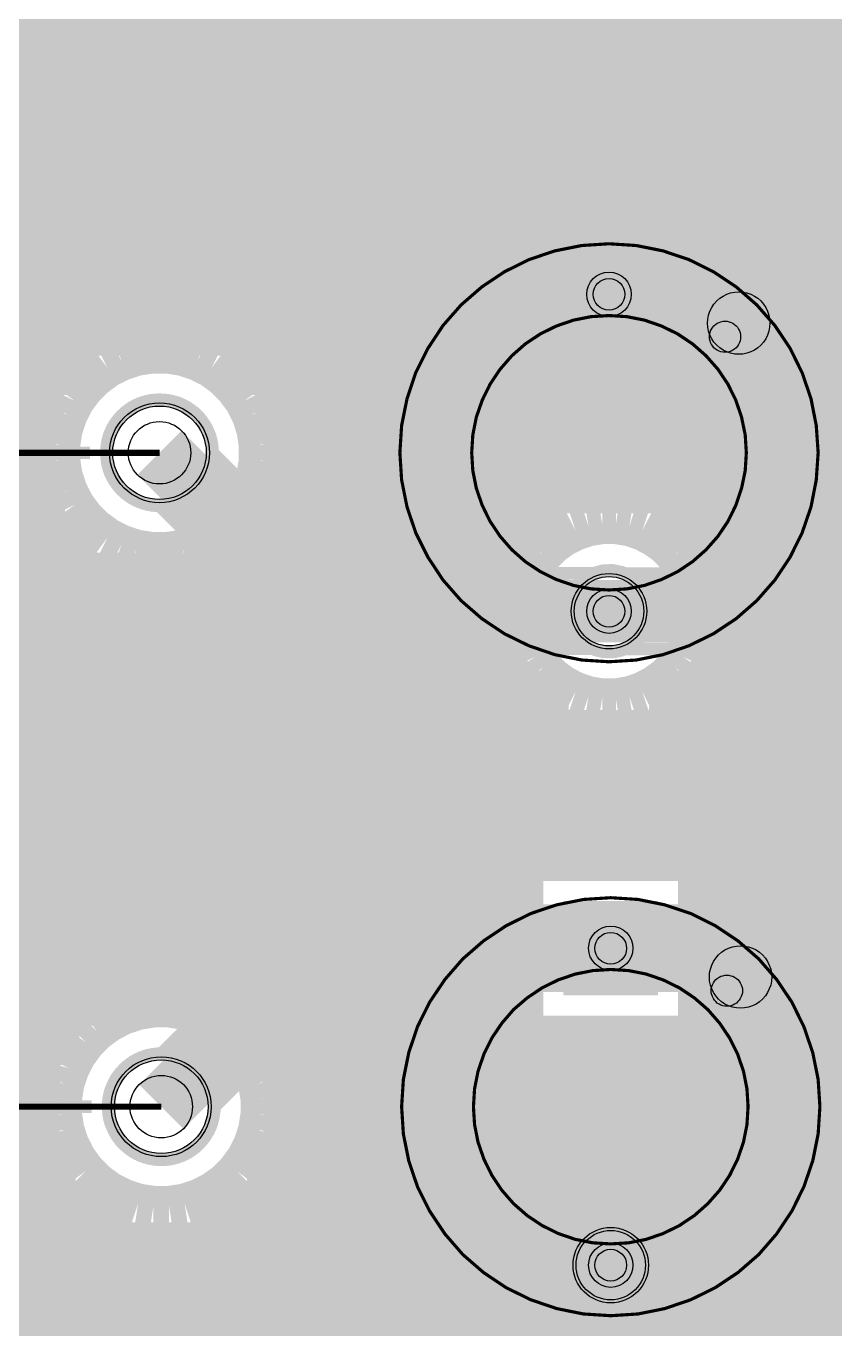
# Model space of a CAD drawing. Extents: x 0 to 3.94, y 0 to 3.94.
# Drawn here: x 1.831 to 2.341, y 0.71 to 1.533 of the extents above; entities that cross this region are included whole.
import ezdxf

# ---------------------------------------------------------------- set-up
doc = ezdxf.new("R2010")
doc.units = 0
for name, color, linetype in [('Bottom', 10, 'CONTINUOUS'), ('Bottom_Mask', 15, 'CONTINUOUS'), ('Drill_Bottom', 12, 'CONTINUOUS'), ('Drill_Top', 11, 'CONTINUOUS'), ('Edge_Bottom', 23, 'CONTINUOUS'), ('Edge_Top', 22, 'CONTINUOUS'), ('Top', 9, 'CONTINUOUS'), ('Top_Assembly', 2, 'CONTINUOUS'), ('Top_Comp_Outline', 4, 'CONTINUOUS'), ('Top_Courtyard', 5, 'CONTINUOUS'), ('Top_Mask', 6, 'CONTINUOUS'), ('Top_Silk', 3, 'CONTINUOUS'), ('Top_Terminals', 8, 'CONTINUOUS')]:
    doc.layers.add(name, color=color, linetype=linetype)

msp = doc.modelspace()

# ---------------------------------------------------------------- linework, layer by layer
at = {"layer": 'Bottom', "linetype": 'CONTINUOUS', "const_width": 0.025}
for points in [[(0.041, 1.536), (3.896, 1.536)], [(0.041, 1.5111), (3.896, 1.5111)], [(0.041, 1.4863), (3.896, 1.4863)], [(0.041, 1.4614), (3.5623, 1.4614)], [(0.041, 1.4365), (3.5196, 1.4365)], [(0.041, 1.4116), (2.9071, 1.4116)], [(0.041, 1.3868), (2.8817, 1.3868)], [(0.041, 1.3619), (2.8753, 1.3619)], [(0.041, 1.337), (2.8803, 1.337)], [(1.882, 1.3168), (1.8908, 1.3212)], [(1.8908, 1.3212), (1.9002, 1.3243)], [(1.9002, 1.3243), (1.9099, 1.3258)], [(1.9099, 1.3258), (1.9197, 1.3258)], [(1.9197, 1.3258), (1.9295, 1.3243)], [(1.9295, 1.3243), (1.9388, 1.3212)], [(1.9388, 1.3212), (1.9476, 1.3168)], [(0.8855, 1.3122), (1.873, 1.3122)], [(1.8741, 1.311), (1.882, 1.3168)], [(1.9476, 1.3168), (1.9555, 1.311)], [(1.9566, 1.3122), (2.9019, 1.3122)], [(1.8613, 1.2961), (1.8671, 1.304)], [(1.8671, 1.304), (1.8741, 1.311)], [(1.9555, 1.311), (1.9625, 1.304)], [(1.9625, 1.304), (1.9683, 1.2961)], [(1.8569, 1.2873), (1.8613, 1.2961)], [(1.9683, 1.2961), (1.9728, 1.2873)], [(0.8855, 1.2873), (1.8544, 1.2873)], [(1.8538, 1.2779), (1.8569, 1.2873)], [(1.9728, 1.2873), (1.9758, 1.2779)], [(1.9753, 1.2873), (3.4067, 1.2873)], [(1.8523, 1.2682), (1.8538, 1.2779)], [(1.9758, 1.2779), (1.9773, 1.2682)], [(0.8855, 1.2624), (1.8496, 1.2624)], [(1.8523, 1.2584), (1.8523, 1.2682)], [(1.9773, 1.2682), (1.9773, 1.2584)], [(1.98, 1.2624), (3.4153, 1.2624)], [(1.8538, 1.2487), (1.8523, 1.2584)], [(1.9773, 1.2584), (1.9758, 1.2487)], [(1.8569, 1.2393), (1.8538, 1.2487)], [(1.9758, 1.2487), (1.9728, 1.2393)], [(0.8855, 1.2376), (1.8551, 1.2376)], [(1.8613, 1.2305), (1.8569, 1.2393)], [(1.9728, 1.2393), (1.9683, 1.2305)], [(1.9745, 1.2376), (3.4394, 1.2376)], [(1.8671, 1.2226), (1.8613, 1.2305)], [(1.9683, 1.2305), (1.9625, 1.2226)], [(1.8741, 1.2156), (1.8671, 1.2226)], [(1.9625, 1.2226), (1.9555, 1.2156)], [(0.8855, 1.2127), (1.8753, 1.2127)], [(1.882, 1.2098), (1.8741, 1.2156)], [(1.9555, 1.2156), (1.9476, 1.2098)], [(1.9543, 1.2127), (2.1715, 1.2127)], [(2.1695, 1.2102), (2.1772, 1.2141)], [(2.1772, 1.2141), (2.1854, 1.2168)], [(2.1854, 1.2168), (2.194, 1.2182)], [(2.194, 1.2182), (2.2026, 1.2182)], [(2.2026, 1.2182), (2.2111, 1.2168)], [(2.2111, 1.2168), (2.2193, 1.2141)], [(2.2193, 1.2141), (2.227, 1.2102)], [(2.2251, 1.2127), (2.5652, 1.2127)], [(1.8908, 1.2054), (1.882, 1.2098)], [(1.9002, 1.2023), (1.8908, 1.2054)], [(1.9388, 1.2054), (1.9295, 1.2023)], [(1.9476, 1.2098), (1.9388, 1.2054)], [(2.1564, 1.199), (2.1625, 1.2052)], [(2.1625, 1.2052), (2.1695, 1.2102)], [(2.227, 1.2102), (2.234, 1.2052)], [(2.234, 1.2052), (2.2401, 1.199)], [(1.9099, 1.2008), (1.9002, 1.2023)], [(1.9197, 1.2008), (1.9099, 1.2008)], [(1.9295, 1.2023), (1.9197, 1.2008)], [(2.1514, 1.1921), (2.1564, 1.199)], [(2.2401, 1.199), (2.2452, 1.1921)], [(2.1474, 1.1844), (2.1514, 1.1921)], [(2.2452, 1.1921), (2.2491, 1.1844)], [(0.5965, 1.1878), (2.1465, 1.1878)], [(2.1448, 1.1761), (2.1474, 1.1844)], [(2.2491, 1.1844), (2.2518, 1.1761)], [(2.25, 1.1878), (2.5402, 1.1878)], [(2.1434, 1.1676), (2.1448, 1.1761)], [(2.2518, 1.1761), (2.2531, 1.1676)], [(2.1434, 1.159), (2.1434, 1.1676)], [(2.2531, 1.1676), (2.2531, 1.159)], [(0.6023, 1.163), (2.1408, 1.163)], [(2.1448, 1.1505), (2.1434, 1.159)], [(2.2531, 1.159), (2.2518, 1.1505)], [(2.2558, 1.163), (2.5344, 1.163)], [(2.1474, 1.1422), (2.1448, 1.1505)], [(2.2518, 1.1505), (2.2491, 1.1422)], [(2.1514, 1.1345), (2.1474, 1.1422)], [(2.2491, 1.1422), (2.2452, 1.1345)], [(0.5962, 1.1381), (2.1469, 1.1381)], [(2.1564, 1.1276), (2.1514, 1.1345)], [(2.2452, 1.1345), (2.2401, 1.1276)], [(2.2497, 1.1381), (2.5405, 1.1381)], [(2.1625, 1.1215), (2.1564, 1.1276)], [(2.2401, 1.1276), (2.234, 1.1215)], [(2.1695, 1.1164), (2.1625, 1.1215)], [(2.1772, 1.1125), (2.1695, 1.1164)], [(2.227, 1.1164), (2.2193, 1.1125)], [(2.234, 1.1215), (2.227, 1.1164)], [(0.57, 1.1132), (2.1729, 1.1132)], [(2.1854, 1.1098), (2.1772, 1.1125)], [(2.194, 1.1084), (2.1854, 1.1098)], [(2.2026, 1.1084), (2.194, 1.1084)], [(2.2111, 1.1098), (2.2026, 1.1084)], [(2.2193, 1.1125), (2.2111, 1.1098)], [(2.2236, 1.1132), (2.5667, 1.1132)], [(0.041, 1.0884), (3.896, 1.0884)], [(0.041, 1.0635), (3.896, 1.0635)], [(0.041, 1.0386), (3.896, 1.0386)], [(0.041, 1.0137), (3.896, 1.0137)], [(2.1444, 0.8956), (2.1444, 1.0056)], [(2.1444, 1.0056), (2.1535, 1.0056)], [(2.1535, 1.0056), (2.2544, 1.0056)], [(2.2544, 1.0056), (2.2544, 0.8956)], [(0.6034, 0.9889), (2.1419, 0.9889)], [(2.2569, 0.9889), (2.5356, 0.9889)], [(0.6034, 0.964), (2.1419, 0.964)], [(2.2569, 0.964), (2.5356, 0.964)], [(0.6034, 0.9391), (2.1419, 0.9391)], [(2.2569, 0.9391), (2.5356, 0.9391)], [(0.6034, 0.9143), (2.1419, 0.9143)], [(1.8832, 0.9041), (1.8919, 0.9085)], [(1.8919, 0.9085), (1.9013, 0.9116)], [(1.9013, 0.9116), (1.911, 0.9131)], [(1.911, 0.9131), (1.9208, 0.9131)], [(1.9208, 0.9131), (1.9306, 0.9116)], [(1.9306, 0.9116), (1.9399, 0.9085)], [(1.9399, 0.9085), (1.9487, 0.9041)], [(2.2569, 0.9143), (2.5356, 0.9143)], [(1.8752, 0.8983), (1.8832, 0.9041)], [(1.9487, 0.9041), (1.9567, 0.8983)], [(1.8682, 0.8913), (1.8752, 0.8983)], [(1.9567, 0.8983), (1.9636, 0.8913)], [(2.2544, 0.8956), (2.1444, 0.8956)], [(0.8866, 0.8894), (1.8642, 0.8894)], [(1.8625, 0.8834), (1.8682, 0.8913)], [(1.9636, 0.8913), (1.9694, 0.8834)], [(1.9677, 0.8894), (2.8789, 0.8894)], [(1.858, 0.8746), (1.8625, 0.8834)], [(1.9694, 0.8834), (1.9739, 0.8746)], [(1.8549, 0.8652), (1.858, 0.8746)], [(1.9739, 0.8746), (1.9769, 0.8652)], [(0.8866, 0.8645), (1.8523, 0.8645)], [(1.8534, 0.8555), (1.8549, 0.8652)], [(1.9769, 0.8652), (1.9784, 0.8555)], [(1.9796, 0.8645), (2.8757, 0.8645)], [(1.8534, 0.8457), (1.8534, 0.8555)], [(1.9784, 0.8555), (1.9784, 0.8457)], [(1.8549, 0.836), (1.8534, 0.8457)], [(1.9784, 0.8457), (1.9769, 0.836)], [(0.8866, 0.8397), (1.8517, 0.8397)], [(1.858, 0.8266), (1.8549, 0.836)], [(1.9769, 0.836), (1.9739, 0.8266)], [(1.9802, 0.8397), (2.8841, 0.8397)], [(1.8625, 0.8178), (1.858, 0.8266)], [(1.9739, 0.8266), (1.9694, 0.8178)], [(0.8866, 0.8148), (1.8619, 0.8148)], [(1.8682, 0.8099), (1.8625, 0.8178)], [(1.8752, 0.8029), (1.8682, 0.8099)], [(1.9636, 0.8099), (1.9567, 0.8029)], [(1.9694, 0.8178), (1.9636, 0.8099)], [(1.9699, 0.8148), (2.9175, 0.8148)], [(1.8832, 0.7971), (1.8752, 0.8029)], [(1.9567, 0.8029), (1.9487, 0.7971)], [(1.8919, 0.7927), (1.8832, 0.7971)], [(1.9487, 0.7971), (1.9399, 0.7927)], [(0.8866, 0.7899), (1.8976, 0.7899)], [(1.9013, 0.7896), (1.8919, 0.7927)], [(1.911, 0.7881), (1.9013, 0.7896)], [(1.9208, 0.7881), (1.911, 0.7881)], [(1.9306, 0.7896), (1.9208, 0.7881)], [(1.9399, 0.7927), (1.9306, 0.7896)], [(1.9343, 0.7899), (3.896, 0.7899)], [(0.041, 0.7651), (3.896, 0.7651)], [(0.041, 0.7402), (3.896, 0.7402)], [(0.041, 0.7153), (3.896, 0.7153)]]:
    msp.add_lwpolyline(points, dxfattribs=at)
at = {"layer": 'Bottom'}
for centre, radius in [((1.9148, 1.2633), 0.0295), ((2.1983, 1.1633), 0.0219), ((1.9159, 0.8506), 0.0295), ((2.1994, 0.7506), 0.0219)]:
    msp.add_circle(centre, radius, dxfattribs=at)
for points in [[(2.1764, 1.3852), (2.2201, 1.3852), (2.1764, 1.3415), (2.2201, 1.3415)], [(2.1775, 0.9725), (2.2212, 0.9725), (2.1775, 0.9288), (2.2212, 0.9288)]]:
    msp.add_solid(points, dxfattribs=at)
at = {"layer": 'Bottom_Mask'}
for centre, radius in [((1.9148, 1.2633), 0.0315), ((2.1983, 1.1633), 0.0238), ((1.9159, 0.8506), 0.0315), ((2.1994, 0.7506), 0.0238)]:
    msp.add_circle(centre, radius, dxfattribs=at)
for points in [[(2.1745, 1.3871), (2.2221, 1.3871), (2.1745, 1.3395), (2.2221, 1.3395)], [(2.1756, 0.9744), (2.2232, 0.9744), (2.1756, 0.9268), (2.2232, 0.9268)]]:
    msp.add_solid(points, dxfattribs=at)
at = {"layer": 'Drill_Bottom'}
for centre, radius in [((2.1983, 1.3633), 0.014), ((1.9148, 1.2633), 0.0197), ((2.1983, 1.1633), 0.014), ((2.1994, 0.9506), 0.014), ((1.9159, 0.8506), 0.0197), ((2.1994, 0.7506), 0.014)]:
    msp.add_circle(centre, radius, dxfattribs=at)
at = {"layer": 'Drill_Top'}
for centre, radius in [((2.1983, 1.3633), 0.014), ((1.9148, 1.2633), 0.0197), ((2.1983, 1.1633), 0.014), ((2.1994, 0.9506), 0.014), ((1.9159, 0.8506), 0.0197), ((2.1994, 0.7506), 0.014)]:
    msp.add_circle(centre, radius, dxfattribs=at)
at = {"layer": 'Edge_Bottom', "linetype": 'CONTINUOUS', "const_width": 0.008}
for points in [[(2.1778, 1.3891), (2.2241, 1.3891), (2.2241, 1.3375), (2.1724, 1.3375), (2.1724, 1.3891), (2.1778, 1.3891)], [(1.9482, 1.2607), (1.9474, 1.2555), (1.9458, 1.2505), (1.9434, 1.2458), (1.9403, 1.2415), (1.9366, 1.2378), (1.9323, 1.2347), (1.9276, 1.2323), (1.9226, 1.2307), (1.9174, 1.2299), (1.9122, 1.2299), (1.907, 1.2307), (1.902, 1.2323), (1.8973, 1.2347), (1.893, 1.2378), (1.8893, 1.2415), (1.8862, 1.2458), (1.8838, 1.2505), (1.8822, 1.2555), (1.8814, 1.2607), (1.8814, 1.2659), (1.8822, 1.2711), (1.8838, 1.2761), (1.8862, 1.2808), (1.8893, 1.2851), (1.893, 1.2888), (1.8973, 1.2919), (1.902, 1.2943), (1.907, 1.2959), (1.9122, 1.2967), (1.9174, 1.2967), (1.9226, 1.2959), (1.9276, 1.2943), (1.9323, 1.2919), (1.9366, 1.2888), (1.9403, 1.2851), (1.9434, 1.2808), (1.9458, 1.2761), (1.9474, 1.2711), (1.9482, 1.2659), (1.9482, 1.2607)], [(2.224, 1.1613), (2.2229, 1.1553), (2.2203, 1.1498), (2.2166, 1.145), (2.2118, 1.1413), (2.2063, 1.1387), (2.2003, 1.1375), (2.1942, 1.1378), (2.1884, 1.1394), (2.1831, 1.1424), (2.1786, 1.1465), (2.1752, 1.1516), (2.1731, 1.1573), (2.1724, 1.1633), (2.1731, 1.1693), (2.1752, 1.175), (2.1786, 1.1801), (2.1831, 1.1842), (2.1884, 1.1872), (2.1942, 1.1888), (2.2003, 1.1891), (2.2063, 1.1879), (2.2118, 1.1853), (2.2166, 1.1816), (2.2203, 1.1768), (2.2229, 1.1713), (2.224, 1.1653), (2.224, 1.1613)], [(2.1789, 0.9765), (2.2252, 0.9765), (2.2252, 0.9248), (2.1735, 0.9248), (2.1735, 0.9765), (2.1789, 0.9765)], [(1.9493, 0.848), (1.9485, 0.8428), (1.9469, 0.8378), (1.9445, 0.8331), (1.9414, 0.8288), (1.9377, 0.8251), (1.9334, 0.822), (1.9288, 0.8196), (1.9238, 0.818), (1.9186, 0.8172), (1.9133, 0.8172), (1.9081, 0.818), (1.9031, 0.8196), (1.8984, 0.822), (1.8942, 0.8251), (1.8904, 0.8288), (1.8873, 0.8331), (1.885, 0.8378), (1.8833, 0.8428), (1.8825, 0.848), (1.8825, 0.8532), (1.8833, 0.8584), (1.885, 0.8634), (1.8873, 0.8681), (1.8904, 0.8724), (1.8942, 0.8761), (1.8984, 0.8792), (1.9031, 0.8816), (1.9081, 0.8832), (1.9133, 0.884), (1.9186, 0.884), (1.9238, 0.8832), (1.9288, 0.8816), (1.9334, 0.8792), (1.9377, 0.8761), (1.9414, 0.8724), (1.9445, 0.8681), (1.9469, 0.8634), (1.9485, 0.8584), (1.9493, 0.8532), (1.9493, 0.848)], [(2.2252, 0.7486), (2.224, 0.7426), (2.2214, 0.7371), (2.2177, 0.7323), (2.2129, 0.7286), (2.2074, 0.726), (2.2014, 0.7248), (2.1953, 0.7251), (2.1895, 0.7267), (2.1842, 0.7297), (2.1797, 0.7338), (2.1764, 0.7389), (2.1743, 0.7446), (2.1735, 0.7506), (2.1743, 0.7566), (2.1764, 0.7623), (2.1797, 0.7674), (2.1842, 0.7715), (2.1895, 0.7745), (2.1953, 0.7761), (2.2014, 0.7764), (2.2074, 0.7752), (2.2129, 0.7726), (2.2177, 0.7689), (2.2214, 0.7641), (2.224, 0.7586), (2.2252, 0.7526), (2.2252, 0.7486)]]:
    msp.add_lwpolyline(points, dxfattribs=at)
at = {"layer": 'Edge_Top', "linetype": 'CONTINUOUS', "const_width": 0.008}
for points in [[(2.1778, 1.3891), (2.2241, 1.3891), (2.2241, 1.3375), (2.1724, 1.3375), (2.1724, 1.3891), (2.1778, 1.3891)], [(2.576, 1.1396), (2.2082, 1.1394), (2.2023, 1.1378), (2.1962, 1.1375), (2.1903, 1.1387), (2.1876, 1.1396), (2.013, 1.1397), (2.0075, 1.1408), (2.0024, 1.1431), (1.9981, 1.1466), (1.9148, 1.2298), (1.9096, 1.2302), (1.9045, 1.2314), (1.8996, 1.2334), (1.8951, 1.2362), (1.8911, 1.2396), (1.8877, 1.2436), (1.8849, 1.2481), (1.8829, 1.2529), (1.8817, 1.2581), (1.8813, 1.2633), (1.8817, 1.2685), (1.8829, 1.2737), (1.8849, 1.2785), (1.8877, 1.283), (1.8911, 1.287), (1.8951, 1.2904), (1.8996, 1.2932), (1.9045, 1.2952), (1.9096, 1.2964), (1.9148, 1.2968), (1.9201, 1.2964), (1.9252, 1.2952), (1.93, 1.2932), (1.9345, 1.2904), (1.9385, 1.287), (1.9419, 1.283), (1.9447, 1.2785), (1.9467, 1.2737), (1.9479, 1.2685), (1.9483, 1.2633), (2.0246, 1.187), (2.1884, 1.1872), (2.1942, 1.1888), (2.2003, 1.1891), (2.2063, 1.1879), (2.2089, 1.187), (2.5821, 1.1872)], [(2.5672, 0.9269), (2.2252, 0.9269), (2.2252, 0.9248), (2.1735, 0.9248), (2.1735, 0.9269), (2.0257, 0.9269), (1.9495, 0.8506), (1.949, 0.8454), (1.9478, 0.8402), (1.9458, 0.8354), (1.943, 0.8309), (1.9396, 0.8269), (1.9356, 0.8235), (1.9311, 0.8207), (1.9263, 0.8187), (1.9212, 0.8175), (1.9159, 0.8171), (1.9107, 0.8175), (1.9056, 0.8187), (1.9007, 0.8207), (1.8962, 0.8235), (1.8922, 0.8269), (1.8888, 0.8309), (1.8861, 0.8354), (1.884, 0.8402), (1.8828, 0.8454), (1.8824, 0.8506), (1.8828, 0.8559), (1.884, 0.861), (1.8861, 0.8658), (1.8888, 0.8703), (1.8922, 0.8743), (1.8962, 0.8777), (1.9007, 0.8805), (1.9056, 0.8825), (1.9107, 0.8837), (1.916, 0.8841), (2.0005, 0.9686), (2.0052, 0.9717), (2.0104, 0.9736), (2.0159, 0.9743), (2.1735, 0.9743), (2.1735, 0.9765), (2.2252, 0.9765), (2.2252, 0.9743), (2.5673, 0.9743)], [(2.2252, 0.7486), (2.224, 0.7426), (2.2214, 0.7371), (2.2177, 0.7323), (2.2129, 0.7286), (2.2074, 0.726), (2.2014, 0.7248), (2.1953, 0.7251), (2.1895, 0.7267), (2.1842, 0.7297), (2.1797, 0.7338), (2.1764, 0.7389), (2.1743, 0.7446), (2.1735, 0.7506), (2.1743, 0.7566), (2.1764, 0.7623), (2.1797, 0.7674), (2.1842, 0.7715), (2.1895, 0.7745), (2.1953, 0.7761), (2.2014, 0.7764), (2.2074, 0.7752), (2.2129, 0.7726), (2.2177, 0.7689), (2.2214, 0.7641), (2.224, 0.7586), (2.2252, 0.7526), (2.2252, 0.7486)]]:
    msp.add_lwpolyline(points, dxfattribs=at)
at = {"layer": 'Top', "linetype": 'CONTINUOUS', "const_width": 0.0394}
for points in [[(2.0148, 1.1633), (1.9148, 1.2633)], [(2.1983, 1.1633), (2.0148, 1.1633)], [(2.592, 1.1633), (2.1983, 1.1633)], [(2.1983, 1.1633), (2.1983, 1.1633)], [(2.0159, 0.9506), (1.9159, 0.8506)], [(2.1994, 0.9506), (2.0159, 0.9506)], [(2.5931, 0.9506), (2.1994, 0.9506)], [(2.1994, 0.9506), (2.1994, 0.9506)]]:
    msp.add_lwpolyline(points, dxfattribs=at)
at = {"layer": 'Top'}
for centre, radius in [((1.9148, 1.2633), 0.0295), ((2.1983, 1.1633), 0.0219), ((1.9159, 0.8506), 0.0295), ((2.1994, 0.7506), 0.0219)]:
    msp.add_circle(centre, radius, dxfattribs=at)
for points in [[(2.1764, 1.3852), (2.2201, 1.3852), (2.1764, 1.3415), (2.2201, 1.3415)], [(2.1775, 0.9725), (2.2212, 0.9725), (2.1775, 0.9288), (2.2212, 0.9288)]]:
    msp.add_solid(points, dxfattribs=at)
at = {"layer": 'Top_Assembly', "linetype": 'CONTINUOUS'}
for points in [[(2.2801, 1.3648), (2.2827, 1.3647), (2.2852, 1.3642), (2.2877, 1.3633), (2.29, 1.3622), (2.2921, 1.3608), (2.294, 1.3591), (2.2957, 1.3571), (2.2972, 1.355), (2.2983, 1.3527), (2.2991, 1.3502), (2.2996, 1.3477), (2.2998, 1.3451), (2.2996, 1.3426), (2.2991, 1.3401), (2.2983, 1.3376), (2.2972, 1.3353), (2.2957, 1.3332), (2.294, 1.3312), (2.2921, 1.3295), (2.29, 1.3281), (2.2877, 1.327), (2.2852, 1.3261), (2.2827, 1.3256), (2.2801, 1.3255), (2.2801, 1.3255), (2.2776, 1.3256), (2.275, 1.3261), (2.2726, 1.327), (2.2703, 1.3281), (2.2681, 1.3295), (2.2662, 1.3312), (2.2645, 1.3332), (2.2631, 1.3353), (2.2619, 1.3376), (2.2611, 1.3401), (2.2606, 1.3426), (2.2604, 1.3451), (2.2606, 1.3477), (2.2611, 1.3502), (2.2619, 1.3527), (2.2631, 1.355), (2.2645, 1.3571), (2.2662, 1.3591), (2.2681, 1.3608), (2.2703, 1.3622), (2.2726, 1.3633), (2.275, 1.3642), (2.2776, 1.3647), (2.2801, 1.3648), (2.2801, 1.3648)], [(2.2812, 0.9521), (2.2838, 0.952), (2.2863, 0.9515), (2.2888, 0.9506), (2.2911, 0.9495), (2.2932, 0.9481), (2.2952, 0.9464), (2.2969, 0.9444), (2.2983, 0.9423), (2.2994, 0.94), (2.3003, 0.9375), (2.3008, 0.935), (2.3009, 0.9325), (2.3008, 0.9299), (2.3003, 0.9274), (2.2994, 0.9249), (2.2983, 0.9226), (2.2969, 0.9205), (2.2952, 0.9185), (2.2932, 0.9168), (2.2911, 0.9154), (2.2888, 0.9143), (2.2863, 0.9134), (2.2838, 0.9129), (2.2812, 0.9128), (2.2812, 0.9128), (2.2787, 0.9129), (2.2761, 0.9134), (2.2737, 0.9143), (2.2714, 0.9154), (2.2693, 0.9168), (2.2673, 0.9185), (2.2656, 0.9205), (2.2642, 0.9226), (2.2631, 0.9249), (2.2622, 0.9274), (2.2617, 0.9299), (2.2616, 0.9325), (2.2617, 0.935), (2.2622, 0.9375), (2.2631, 0.94), (2.2642, 0.9423), (2.2656, 0.9444), (2.2673, 0.9464), (2.2693, 0.9481), (2.2714, 0.9495), (2.2737, 0.9506), (2.2761, 0.9515), (2.2787, 0.952), (2.2812, 0.9521), (2.2812, 0.9521)]]:
    msp.add_lwpolyline(points, dxfattribs=at)
for points, const_width in [([(2.1983, 1.3499), (2.2096, 1.3492), (2.2207, 1.347), (2.2314, 1.3433), (2.2416, 1.3383), (2.251, 1.332), (2.2595, 1.3245), (2.267, 1.316), (2.2733, 1.3066), (2.2783, 1.2964), (2.2819, 1.2857), (2.2842, 1.2746), (2.2849, 1.2633), (2.2842, 1.252), (2.2819, 1.2409), (2.2783, 1.2302), (2.2733, 1.22), (2.267, 1.2106), (2.2595, 1.2021), (2.251, 1.1946), (2.2416, 1.1883), (2.2314, 1.1833), (2.2207, 1.1796), (2.2096, 1.1774), (2.1983, 1.1767), (2.1983, 1.1767), (2.187, 1.1774), (2.1759, 1.1796), (2.1651, 1.1833), (2.155, 1.1883), (2.1455, 1.1946), (2.137, 1.2021), (2.1296, 1.2106), (2.1233, 1.22), (2.1183, 1.2302), (2.1146, 1.2409), (2.1124, 1.252), (2.1117, 1.2633), (2.1124, 1.2746), (2.1146, 1.2857), (2.1183, 1.2964), (2.1233, 1.3066), (2.1296, 1.316), (2.137, 1.3245), (2.1455, 1.332), (2.155, 1.3383), (2.1651, 1.3433), (2.1759, 1.347), (2.187, 1.3492), (2.1983, 1.3499), (2.1983, 1.3499)], 0.0047), ([(1.6401, 1.2633), (1.9148, 1.2633)], 0.0039), ([(2.1994, 0.9372), (2.2107, 0.9365), (2.2218, 0.9343), (2.2325, 0.9306), (2.2427, 0.9256), (2.2521, 0.9193), (2.2606, 0.9119), (2.2681, 0.9033), (2.2744, 0.8939), (2.2794, 0.8838), (2.2831, 0.873), (2.2853, 0.8619), (2.286, 0.8506), (2.2853, 0.8393), (2.2831, 0.8282), (2.2794, 0.8175), (2.2744, 0.8073), (2.2681, 0.7979), (2.2606, 0.7894), (2.2521, 0.7819), (2.2427, 0.7756), (2.2325, 0.7706), (2.2218, 0.7669), (2.2107, 0.7647), (2.1994, 0.764), (2.1994, 0.764), (2.1881, 0.7647), (2.177, 0.7669), (2.1662, 0.7706), (2.1561, 0.7756), (2.1467, 0.7819), (2.1381, 0.7894), (2.1307, 0.7979), (2.1244, 0.8073), (2.1194, 0.8175), (2.1157, 0.8282), (2.1135, 0.8393), (2.1128, 0.8506), (2.1135, 0.8619), (2.1157, 0.873), (2.1194, 0.8838), (2.1244, 0.8939), (2.1307, 0.9033), (2.1381, 0.9119), (2.1467, 0.9193), (2.1561, 0.9256), (2.1662, 0.9306), (2.177, 0.9343), (2.1881, 0.9365), (2.1994, 0.9372), (2.1994, 0.9372)], 0.0047), ([(1.6412, 0.8506), (1.9159, 0.8506)], 0.0039)]:
    msp.add_lwpolyline(points, dxfattribs=dict(at, const_width=const_width))
at = {"layer": 'Top_Comp_Outline', "linetype": 'CONTINUOUS', "const_width": 0.002}
for points in [[(2.1983, 1.3499), (2.2096, 1.3492), (2.2207, 1.347), (2.2314, 1.3433), (2.2416, 1.3383), (2.251, 1.332), (2.2595, 1.3245), (2.267, 1.316), (2.2733, 1.3066), (2.2783, 1.2964), (2.2819, 1.2857), (2.2842, 1.2746), (2.2849, 1.2633), (2.2842, 1.252), (2.2819, 1.2409), (2.2783, 1.2302), (2.2733, 1.22), (2.267, 1.2106), (2.2595, 1.2021), (2.251, 1.1946), (2.2416, 1.1883), (2.2314, 1.1833), (2.2207, 1.1796), (2.2096, 1.1774), (2.1983, 1.1767), (2.1983, 1.1767), (2.187, 1.1774), (2.1759, 1.1796), (2.1651, 1.1833), (2.155, 1.1883), (2.1455, 1.1946), (2.137, 1.2021), (2.1296, 1.2106), (2.1233, 1.22), (2.1183, 1.2302), (2.1146, 1.2409), (2.1124, 1.252), (2.1117, 1.2633), (2.1124, 1.2746), (2.1146, 1.2857), (2.1183, 1.2964), (2.1233, 1.3066), (2.1296, 1.316), (2.137, 1.3245), (2.1455, 1.332), (2.155, 1.3383), (2.1651, 1.3433), (2.1759, 1.347), (2.187, 1.3492), (2.1983, 1.3499), (2.1983, 1.3499)], [(2.1994, 0.9372), (2.2107, 0.9365), (2.2218, 0.9343), (2.2325, 0.9306), (2.2427, 0.9256), (2.2521, 0.9193), (2.2606, 0.9119), (2.2681, 0.9033), (2.2744, 0.8939), (2.2794, 0.8838), (2.2831, 0.873), (2.2853, 0.8619), (2.286, 0.8506), (2.2853, 0.8393), (2.2831, 0.8282), (2.2794, 0.8175), (2.2744, 0.8073), (2.2681, 0.7979), (2.2606, 0.7894), (2.2521, 0.7819), (2.2427, 0.7756), (2.2325, 0.7706), (2.2218, 0.7669), (2.2107, 0.7647), (2.1994, 0.764), (2.1994, 0.764), (2.1881, 0.7647), (2.177, 0.7669), (2.1662, 0.7706), (2.1561, 0.7756), (2.1467, 0.7819), (2.1381, 0.7894), (2.1307, 0.7979), (2.1244, 0.8073), (2.1194, 0.8175), (2.1157, 0.8282), (2.1135, 0.8393), (2.1128, 0.8506), (2.1135, 0.8619), (2.1157, 0.873), (2.1194, 0.8838), (2.1244, 0.8939), (2.1307, 0.9033), (2.1381, 0.9119), (2.1467, 0.9193), (2.1561, 0.9256), (2.1662, 0.9306), (2.177, 0.9343), (2.1881, 0.9365), (2.1994, 0.9372), (2.1994, 0.9372)]]:
    msp.add_lwpolyline(points, dxfattribs=at)
at = {"layer": 'Top_Courtyard', "linetype": 'CONTINUOUS', "const_width": 0.002}
for points in [[(2.1983, 1.3952), (2.2155, 1.3941), (2.2324, 1.3907), (2.2487, 1.3852), (2.2642, 1.3775), (2.2786, 1.3679), (2.2915, 1.3566), (2.3029, 1.3436), (2.3125, 1.3292), (2.3201, 1.3138), (2.3257, 1.2974), (2.329, 1.2805), (2.3302, 1.2633), (2.329, 1.2461), (2.3257, 1.2292), (2.3201, 1.2128), (2.3125, 1.1974), (2.3029, 1.183), (2.2915, 1.17), (2.2786, 1.1587), (2.2642, 1.1491), (2.2487, 1.1415), (2.2324, 1.1359), (2.2155, 1.1325), (2.1983, 1.1314), (2.1983, 1.1314), (2.1811, 1.1325), (2.1641, 1.1359), (2.1478, 1.1415), (2.1323, 1.1491), (2.118, 1.1587), (2.105, 1.17), (2.0936, 1.183), (2.0841, 1.1974), (2.0764, 1.2128), (2.0709, 1.2292), (2.0675, 1.2461), (2.0664, 1.2633), (2.0675, 1.2805), (2.0709, 1.2974), (2.0764, 1.3138), (2.0841, 1.3292), (2.0936, 1.3436), (2.105, 1.3566), (2.118, 1.3679), (2.1323, 1.3775), (2.1478, 1.3852), (2.1641, 1.3907), (2.1811, 1.3941), (2.1983, 1.3952), (2.1983, 1.3952)], [(2.1994, 0.9825), (2.2166, 0.9814), (2.2335, 0.978), (2.2499, 0.9725), (2.2653, 0.9648), (2.2797, 0.9552), (2.2927, 0.9439), (2.304, 0.9309), (2.3136, 0.9166), (2.3212, 0.9011), (2.3268, 0.8847), (2.3302, 0.8678), (2.3313, 0.8506), (2.3302, 0.8334), (2.3268, 0.8165), (2.3212, 0.8001), (2.3136, 0.7847), (2.304, 0.7703), (2.2927, 0.7573), (2.2797, 0.746), (2.2653, 0.7364), (2.2499, 0.7288), (2.2335, 0.7232), (2.2166, 0.7198), (2.1994, 0.7187), (2.1994, 0.7187), (2.1822, 0.7198), (2.1653, 0.7232), (2.1489, 0.7288), (2.1334, 0.7364), (2.1191, 0.746), (2.1061, 0.7573), (2.0948, 0.7703), (2.0852, 0.7847), (2.0775, 0.8001), (2.072, 0.8165), (2.0686, 0.8334), (2.0675, 0.8506), (2.0686, 0.8678), (2.072, 0.8847), (2.0775, 0.9011), (2.0852, 0.9166), (2.0948, 0.9309), (2.1061, 0.9439), (2.1191, 0.9552), (2.1334, 0.9648), (2.1489, 0.9725), (2.1653, 0.978), (2.1822, 0.9814), (2.1994, 0.9825), (2.1994, 0.9825)]]:
    msp.add_lwpolyline(points, dxfattribs=at)
at = {"layer": 'Top_Mask'}
for centre, radius in [((1.9148, 1.2633), 0.0315), ((2.1983, 1.1633), 0.0238), ((1.9159, 0.8506), 0.0315), ((2.1994, 0.7506), 0.0238)]:
    msp.add_circle(centre, radius, dxfattribs=at)
for points in [[(2.1745, 1.3871), (2.2221, 1.3871), (2.1745, 1.3395), (2.2221, 1.3395)], [(2.1756, 0.9744), (2.2232, 0.9744), (2.1756, 0.9268), (2.2232, 0.9268)]]:
    msp.add_solid(points, dxfattribs=at)
at = {"layer": 'Top_Silk', "linetype": 'CONTINUOUS'}
for points, const_width in [([(2.1691, 1.3448), (2.1594, 1.3406), (2.1502, 1.3353), (2.1417, 1.3289), (2.1341, 1.3215), (2.1275, 1.3132), (2.1219, 1.3041), (2.1175, 1.2945), (2.1143, 1.2843), (2.1123, 1.2739), (2.1117, 1.2633), (2.1123, 1.2527), (2.1143, 1.2423), (2.1175, 1.2321), (2.1219, 1.2225), (2.1275, 1.2134), (2.1341, 1.2052), (2.1417, 1.1977), (2.1502, 1.1913), (2.1594, 1.186), (2.1691, 1.1818)], 0.0047), ([(2.2274, 1.1818), (2.2372, 1.186), (2.2464, 1.1913), (2.2548, 1.1977), (2.2624, 1.2052), (2.2691, 1.2134), (2.2747, 1.2225), (2.2791, 1.2321), (2.2823, 1.2423), (2.2842, 1.2527), (2.2849, 1.2633), (2.2842, 1.2739), (2.2823, 1.2843), (2.2791, 1.2945), (2.2747, 1.3041), (2.2691, 1.3132), (2.2624, 1.3215), (2.2548, 1.3289), (2.2464, 1.3353), (2.2372, 1.3406), (2.2274, 1.3448)], 0.0047), ([(1.6401, 1.2633), (1.871, 1.2633)], 0.0079), ([(2.0752, 1.2181), (2.1305, 1.2181)], 0.0154), ([(2.1703, 0.9321), (2.1605, 0.9279), (2.1513, 0.9226), (2.1428, 0.9162), (2.1352, 0.9088), (2.1286, 0.9005), (2.123, 0.8914), (2.1186, 0.8818), (2.1154, 0.8717), (2.1134, 0.8612), (2.1128, 0.8506), (2.1134, 0.84), (2.1154, 0.8296), (2.1186, 0.8194), (2.123, 0.8098), (2.1286, 0.8007), (2.1352, 0.7925), (2.1428, 0.785), (2.1513, 0.7786), (2.1605, 0.7733), (2.1703, 0.7691)], 0.0047), ([(2.2285, 0.7691), (2.2383, 0.7733), (2.2475, 0.7786), (2.2559, 0.785), (2.2635, 0.7925), (2.2702, 0.8007), (2.2758, 0.8098), (2.2802, 0.8194), (2.2834, 0.8296), (2.2854, 0.84), (2.286, 0.8506), (2.2854, 0.8612), (2.2834, 0.8717), (2.2802, 0.8818), (2.2758, 0.8914), (2.2702, 0.9005), (2.2635, 0.9088), (2.2559, 0.9162), (2.2475, 0.9226), (2.2383, 0.9279), (2.2285, 0.9321)], 0.0047), ([(2.145, 0.9105), (2.145, 0.8244)], 0.0154), ([(2.102, 0.8674), (2.1881, 0.8674)], 0.0154), ([(1.6412, 0.8506), (1.8721, 0.8506)], 0.0079)]:
    msp.add_lwpolyline(points, dxfattribs=dict(at, const_width=const_width))
for points in [[(2.2715, 1.3464), (2.2728, 1.3463), (2.274, 1.346), (2.2753, 1.3456), (2.2764, 1.345), (2.2775, 1.3443), (2.2785, 1.3435), (2.2793, 1.3425), (2.28, 1.3414), (2.2806, 1.3403), (2.281, 1.3391), (2.2813, 1.3378), (2.2813, 1.3365), (2.2813, 1.3352), (2.281, 1.334), (2.2806, 1.3328), (2.28, 1.3316), (2.2793, 1.3305), (2.2785, 1.3296), (2.2775, 1.3287), (2.2764, 1.328), (2.2753, 1.3274), (2.274, 1.327), (2.2728, 1.3268), (2.2715, 1.3267), (2.2715, 1.3267), (2.2702, 1.3268), (2.2689, 1.327), (2.2677, 1.3274), (2.2666, 1.328), (2.2655, 1.3287), (2.2645, 1.3296), (2.2637, 1.3305), (2.263, 1.3316), (2.2624, 1.3328), (2.262, 1.334), (2.2617, 1.3352), (2.2617, 1.3365), (2.2617, 1.3378), (2.262, 1.3391), (2.2624, 1.3403), (2.263, 1.3414), (2.2637, 1.3425), (2.2645, 1.3435), (2.2655, 1.3443), (2.2666, 1.345), (2.2677, 1.3456), (2.2689, 1.346), (2.2702, 1.3463), (2.2715, 1.3464), (2.2715, 1.3464)], [(2.2726, 0.9337), (2.2739, 0.9336), (2.2752, 0.9333), (2.2764, 0.9329), (2.2775, 0.9323), (2.2786, 0.9316), (2.2796, 0.9308), (2.2804, 0.9298), (2.2811, 0.9287), (2.2817, 0.9276), (2.2821, 0.9264), (2.2824, 0.9251), (2.2825, 0.9238), (2.2824, 0.9225), (2.2821, 0.9213), (2.2817, 0.9201), (2.2811, 0.9189), (2.2804, 0.9178), (2.2796, 0.9169), (2.2786, 0.916), (2.2775, 0.9153), (2.2764, 0.9147), (2.2752, 0.9143), (2.2739, 0.9141), (2.2726, 0.914), (2.2726, 0.914), (2.2713, 0.9141), (2.2701, 0.9143), (2.2688, 0.9147), (2.2677, 0.9153), (2.2666, 0.916), (2.2656, 0.9169), (2.2648, 0.9178), (2.2641, 0.9189), (2.2635, 0.9201), (2.2631, 0.9213), (2.2628, 0.9225), (2.2628, 0.9238), (2.2628, 0.9251), (2.2631, 0.9264), (2.2635, 0.9276), (2.2641, 0.9287), (2.2648, 0.9298), (2.2656, 0.9308), (2.2666, 0.9316), (2.2677, 0.9323), (2.2688, 0.9329), (2.2701, 0.9333), (2.2713, 0.9336), (2.2726, 0.9337), (2.2726, 0.9337)]]:
    msp.add_lwpolyline(points, dxfattribs=at)
at = {"layer": 'Top_Terminals'}
for centre in [(2.1983, 1.3633), (2.1983, 1.1633), (2.1994, 0.9506), (2.1994, 0.7506)]:
    msp.add_circle(centre, 0.01, dxfattribs=at)

doc.saveas('drawing.dxf')
